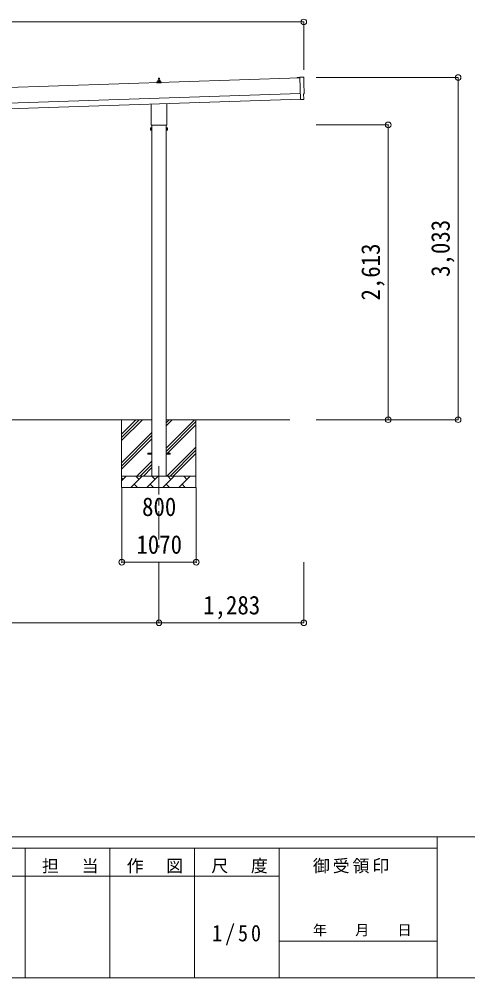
# Model space of a CAD drawing. Units: millimetres at full size, sheet at 1:50; some dimension numbers follow another scale. Extents: x -14053 to 14053, y -9700 to 9700.
# Drawn here: x 5200 to 9175, y -9700 to -1203 of the extents above; entities that cross this region are included whole.
import ezdxf
from ezdxf.enums import TextEntityAlignment as Align

# ---------------------------------------------------------------- set-up
doc = ezdxf.new("R2010")
doc.units = ezdxf.units.MM
doc.header["$LTSCALE"] = 50
doc.header["$PDMODE"] = 32
doc.header["$PDSIZE"] = 50
doc.linetypes.add('CHAIN1', pattern=[8, 5, -1, 1, -1])
for name, color, linetype, lineweight in [('0-0_0', 7, 'Continuous', 9), ('0-1_Defpoints', 4, 'Continuous', 9), ('0-6_PARTS1', 6, 'Continuous', 9), ('F-0', 7, 'Continuous', 9)]:
    doc.layers.add(name, color=color, linetype=linetype, lineweight=lineweight)
doc.styles.add('ＭＳ ゴシック', font='')
doc.styles.get('ＭＳ ゴシック').set_extended_font_data('MS Gothic')

msp = doc.modelspace()

# ---------------------------------------------------------------- linework, layer by layer
at = {"layer": '0-0_0'}
for p, q in [((6376.04, -4753.37), (3101.04, -4753.37)), ((6106.04, -4753.37), (6106.04, -5353.37)), ((6106.04, -4938.42), (6291.09, -4753.37)), ((6106.04, -4910.14), (6262.81, -4753.37)), ((6106.04, -4881.85), (6234.52, -4753.37)), ((6501.04, -5005.97), (6753.64, -4753.37)), ((6501.04, -4807.98), (6555.65, -4753.37)), ((6501.04, -4779.7), (6527.37, -4753.37)), ((7599.12, -4753.37), (6501.04, -4753.37)), ((6766.04, -4753.37), (6766.04, -5353.37)), ((6501.04, -5034.25), (6766.04, -4769.25)), ((6501.04, -5062.54), (6766.04, -4797.54)), ((6106.04, -5136.41), (6376.04, -4866.41)), ((6106.04, -5164.7), (6376.04, -4894.7)), ((6106.04, -5192.98), (6376.04, -4922.98)), ((6508.2, -5253.37), (6766.04, -4995.53)), ((6536.48, -5253.37), (6766.04, -5023.81)), ((6564.77, -5253.37), (6766.04, -5052.1)), ((6243.64, -5253.37), (6376.04, -5120.97)), ((6271.92, -5253.37), (6376.04, -5149.25)), ((6300.21, -5253.37), (6376.04, -5177.54)), ((6106.04, -5253.37), (6766.04, -5253.37)), ((6106.04, -5296.26), (6148.93, -5253.37)), ((6120.38, -5281.92), (6106.04, -5267.58)), ((6190.36, -5353.37), (6290.36, -5253.37)), ((6261.8, -5281.92), (6233.25, -5253.37)), ((6331.78, -5353.37), (6431.78, -5253.37)), ((6403.22, -5281.92), (6374.67, -5253.37)), ((6473.2, -5353.37), (6573.2, -5253.37)), ((6544.65, -5281.92), (6516.09, -5253.37)), ((6614.62, -5353.37), (6714.62, -5253.37)), ((6686.07, -5281.92), (6657.51, -5253.37)), ((6762.76, -5253.37), (6766.04, -5250.09)), ((6218.91, -5324.82), (6247.46, -5353.37)), ((6360.33, -5324.82), (6388.88, -5353.37)), ((6501.75, -5324.82), (6530.31, -5353.37)), ((6643.17, -5324.82), (6671.73, -5353.37)), ((6766.04, -5353.37), (6106.04, -5353.37))]:
    msp.add_line(p, q, dxfattribs=at)
at = {"layer": '0-0_0', "linetype": 'CHAIN1'}
for p, q in [((6338.54, -5057.87), (6376.04, -5057.87)), ((6501.04, -5057.87), (6538.54, -5057.87))]:
    msp.add_line(p, q, dxfattribs=at)
at = {"layer": '0-1_Defpoints'}
for p, q in [((7685.89, -1721.76), (1792.84, -1918.19)), ((6420.29, -1766.28), (6420.29, -1758.56)), ((6456.79, -1766.28), (6420.29, -1766.28)), ((6420.67, -1757.78), (6456.41, -1757.78)), ((6421.06, -1757.59), (6427.78, -1755.96)), ((6428.16, -1755.78), (6448.92, -1755.78)), ((6428.54, -1754.99), (6428.54, -1750.78)), ((6429.54, -1750.78), (6447.54, -1750.78)), ((6432.54, -1750.78), (6433.27, -1727.25)), ((6434.27, -1726.28), (6442.82, -1726.28)), ((6443.82, -1727.25), (6444.54, -1750.78)), ((6448.54, -1754.99), (6448.54, -1750.78)), ((6456.03, -1757.59), (6449.31, -1755.96)), ((6456.79, -1766.28), (6456.79, -1758.56)), ((7661.37, -1721.57), (7685.86, -1720.76)), ((1797.51, -2058.11), (7690.55, -1861.68)), ((1799.17, -2108.09), (7692.22, -1911.65)), ((6506.84, -1951.16), (6506.84, -2130.27)), ((7692.31, -1914.42), (7692.35, -1915.42)), ((7711.97, -1914.77), (7718.87, -1914.17)), ((6370.24, -2130.27), (6370.24, -1955.72)), ((6364.54, -2168.54), (6365.3, -2167.22)), ((6364.54, -2168.54), (6364.54, -2185.54)), ((6364.54, -2185.54), (6365.3, -2186.85)), ((6371.54, -2172.13), (6365.3, -2172.13)), ((6371.54, -2181.95), (6365.3, -2181.95)), ((6371.54, -2186.85), (6365.3, -2186.85)), ((6368.54, -2139.04), (6368.54, -2133.54)), ((6506.48, -2142.54), (6370.6, -2142.54)), ((6374.04, -2186.24), (6371.54, -2186.24)), ((6376.04, -2142.54), (6376.04, -5253.37)), ((6501.04, -5253.37), (6501.04, -2142.54)), ((6503.04, -2186.24), (6505.54, -2186.24)), ((6505.54, -2172.13), (6511.78, -2172.13)), ((6505.54, -2181.95), (6511.78, -2181.95)), ((6505.54, -2186.85), (6511.78, -2186.85)), ((6508.54, -2133.54), (6508.54, -2139.04)), ((6512.54, -2168.54), (6511.78, -2167.22)), ((6512.54, -2185.54), (6511.78, -2186.85)), ((6512.54, -2168.54), (6512.54, -2185.54)), ((6338.54, -5048.87), (6376.04, -5048.87)), ((6338.54, -5057.87), (6338.54, -5048.87)), ((6501.04, -5048.87), (6538.54, -5048.87)), ((6538.54, -5057.87), (6538.54, -5048.87))]:
    msp.add_line(p, q, dxfattribs=at)
at = {"layer": '0-1_Defpoints', "color": 7, "linetype": 'CHAIN1'}
msp.add_line((6438.54, -5165.04), (6438.54, -5889.79), dxfattribs=at)
at = {"layer": '0-1_Defpoints'}
for points in [[(7685.89, -1721.76), (7661.4, -1722.57), (7661.37, -1721.57)], [(7717.33, -1717.27), (7685.72, -1716.67), (7692.31, -1914.42)], [(7721.61, -1911.09), (7720.04, -1864.08), (7720.64, -1864.06)], [(7711.21, -1914.52), (7710.53, -1913.91), (7692.35, -1915.42)], [(6371.54, -2186.85), (6371.54, -2167.22), (6365.3, -2167.22)], [(6371.54, -2186.24), (6371.54, -2167.84), (6374.04, -2167.84)], [(6505.54, -2186.24), (6505.54, -2167.84), (6503.04, -2167.84)], [(6505.54, -2186.85), (6505.54, -2167.22), (6511.78, -2167.22)]]:
    msp.add_lwpolyline(points, dxfattribs=at)
for points in [[(6374.04, -2187.54), (6374.04, -2166.54), (6376.04, -2166.54), (6376.04, -2187.54)], [(6503.04, -2187.54), (6503.04, -2166.54), (6501.04, -2166.54), (6501.04, -2187.54)]]:
    msp.add_lwpolyline(points, close=True, dxfattribs=at)
for centre, radius, start, end in [((6421.29, -1758.56), 1, 103.62699, 180), ((6427.54, -1754.99), 1, 283.62699, 0), ((6432.63, -1751.41), 4.13, 90, 171.17633), ((6429.54, -1751.78), 1, 90, 180), ((6434.27, -1727.28), 1, 90, 178.60509), ((6441.87, -1750.78), 4.83, 133.60282, 180), ((6435.21, -1750.78), 4.83, 0, 46.39718), ((6442.82, -1727.28), 1, 1.39491, 90), ((6444.46, -1751.41), 4.13, 8.82367, 90), ((6447.54, -1751.78), 1, 0, 90), ((6449.54, -1754.99), 1, 180, 256.37301), ((6455.79, -1758.56), 1, 0, 76.37301), ((6380.78, -2177.04), 16.24, 162.41205, 197.58795), ((6368.89, -2169.68), 4.34, 145.61575, 214.38425), ((6368.89, -2184.4), 4.34, 145.61575, 214.38425), ((6372.54, -2133.54), 4, 125.09963, 180), ((6372.54, -2139.04), 4, 180, 194.47751), ((6372.54, -2139.04), 4, 194.47751, 241.04498), ((6504.54, -2139.04), 4, 298.95502, 345.52249), ((6504.54, -2133.54), 4, 0, 54.90037), ((6504.54, -2139.04), 4, 345.52249, 0), ((6496.3, -2177.04), 16.24, 342.41205, 17.58795), ((6508.2, -2169.68), 4.34, 325.61575, 34.38425), ((6508.2, -2184.4), 4.34, 325.61575, 34.38425)]:
    msp.add_arc(centre, radius, start, end, dxfattribs=at)
for centre, major_axis, ratio, start_param, end_param in [((7717.27, -1720.27), (3, 0.1), 0.99863, 6.2683889, 7.8016218), ((12482.83, -1631.88), (-4760.73, -158.69), 0.99863, 6.2683889, 6.2976778), ((7720.49, -1859.67), (4.4, 0.15), 0.99863, 4.712389, 6.2976778), ((7711.88, -1913.77), (0.75, -0.666), 0.9974, 4.712389, 5.5252311), ((7718.61, -1911.18), (2.25, -2), 0.9974, 5.5252311, 7.0411395)]:
    msp.add_ellipse(centre, major_axis=major_axis, ratio=ratio, start_param=start_param, end_param=end_param, dxfattribs=at)
at = {"layer": '0-6_PARTS1'}
for p, q in [((1761.54, -1228.29), (7721.54, -1228.29)), ((7721.54, -1228.29), (7721.54, -1650.94)), ((9088.8, -1720.76), (7829.9, -1720.76)), ((9088.8, -4753.37), (9088.8, -1720.76)), ((8469.7, -2140.54), (7829.9, -2140.54)), ((8469.7, -4753.37), (8469.7, -2140.54)), ((8469.7, -4753.37), (7829.9, -4753.37)), ((9088.8, -4753.37), (7829.9, -4753.37)), ((6108.54, -6016.18), (6108.54, -5353.37)), ((6768.54, -6016.18), (6768.54, -5353.37)), ((6108.54, -6016.18), (6768.54, -6016.18)), ((6438.54, -6553.42), (6438.54, -6016.18)), ((7721.54, -6553.42), (7721.54, -6016.18)), ((6438.54, -6553.42), (3038.54, -6553.42)), ((7721.54, -6553.42), (6438.54, -6553.42))]:
    msp.add_line(p, q, dxfattribs=at)
for p in [(7721.54, -1228.29), (9088.8, -1720.76), (8469.7, -2140.54), (8469.7, -4753.37), (9088.8, -4753.37), (6108.54, -6016.18), (6768.54, -6016.18), (6438.54, -6553.42), (7721.54, -6553.42)]:
    msp.add_point(p, dxfattribs=at)
at = {"layer": 'F-0', "color": 5, "lineweight": 5}
for p, q in [((-14053.43, -8450), (13346.57, -8450)), ((8901.98, -8450), (8901.98, -9700)), ((-14053.43, -8550), (8901.98, -8550)), ((5251.97, -8550), (5251.97, -9700)), ((6001.97, -8550), (6001.97, -9700)), ((6751.97, -8550), (6751.97, -9700)), ((7501.97, -8550), (7501.97, -9700)), ((4501.97, -8800), (7501.97, -8800)), ((7501.97, -9375), (8901.98, -9375)), ((-14053.43, -9700), (13346.57, -9700))]:
    msp.add_line(p, q, dxfattribs=at)

# ---------------------------------------------------------------- texts
at = {"layer": '0-6_PARTS1', "color": 7, "style": 'ＭＳ ゴシック', "width": 0.9}
for s, p in [('3,033', (9063.8, -3487.06)), ('2,613', (8444.7, -3696.95))]:
    msp.add_text(s, height=165, rotation=90, dxfattribs=at).set_placement(p, align=Align.BOTTOM_LEFT)
for s, p in [('800', (6288.54, -5656.48)), ('1070', (6238.54, -5991.18)), ('1,283', (6830.04, -6528.42))]:
    msp.add_text(s, height=165, dxfattribs=at).set_placement(p, align=Align.BOTTOM_LEFT)
at = {"layer": 'F-0', "style": 'ＭＳ ゴシック'}
msp.add_text('年\u3000\u3000月\u3000\u3000日', height=91.64, dxfattribs=at).set_placement((7801.98, -9350), align=Align.BOTTOM_LEFT)
at = {"layer": 'F-0', "attachment_point": 7, "style": 'ＭＳ ゴシック'}
for s, insert, char_height in [('\\T1.17;担\u3000当', (5401.98, -8775), 110), ('\\T1.17;作\u3000図', (6151.97, -8775), 110), ('\\T1.17;尺\u3000度', (6901.98, -8775), 110), ('\\T1.17;御受領印', (7801.97, -8775), 110), ('\\T1.28;\\W0.9;1/50', (6908.22, -9412.5), 146.6)]:
    msp.add_mtext(s, dxfattribs=dict(at, insert=insert, char_height=char_height))

doc.saveas('drawing.dxf')
